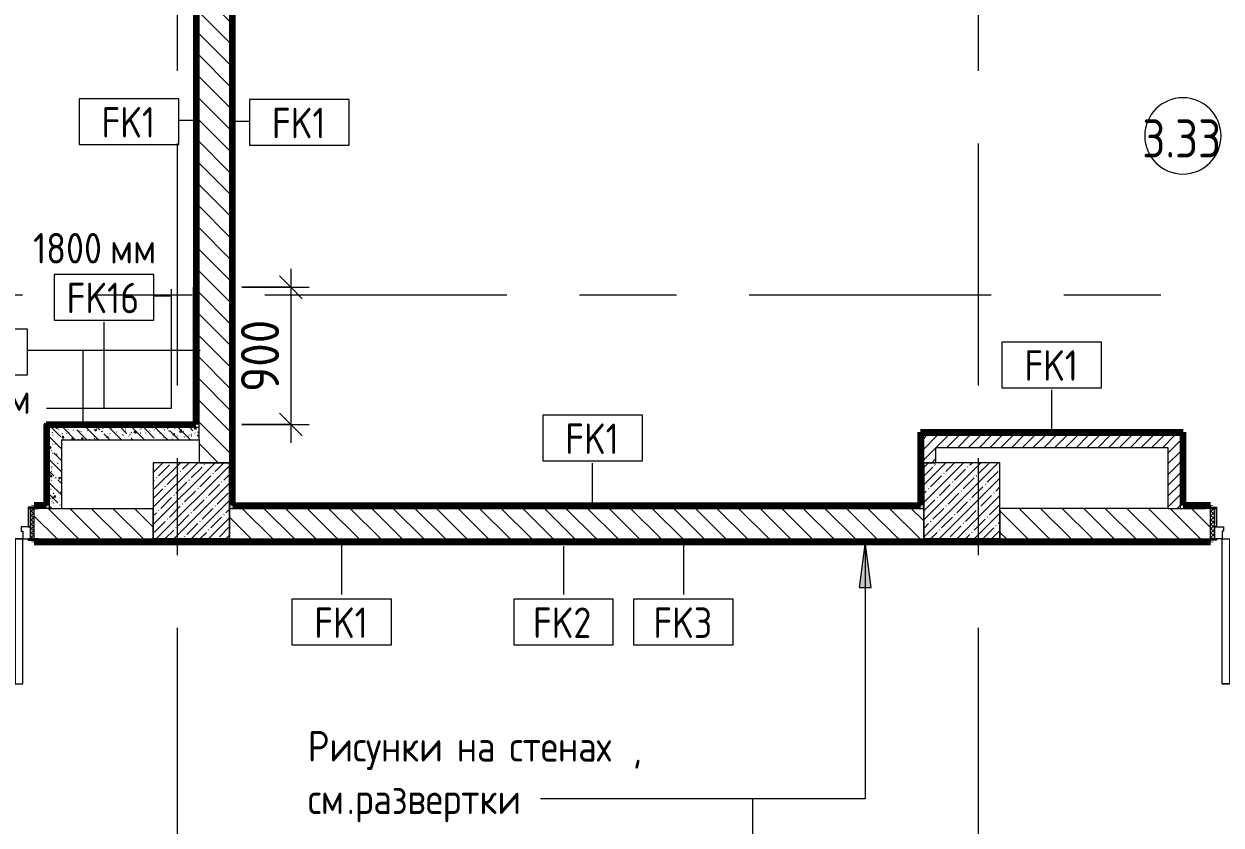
# Model space of a CAD drawing. Header units: millimetres. Extents: x 81469 to 279813, y -8553 to 29000.
# Drawn here: x 109703 to 117549, y 11524 to 16776 of the extents above; entities that cross this region are included whole.
import ezdxf

# ---------------------------------------------------------------- set-up
doc = ezdxf.new("R2010")
doc.units = ezdxf.units.MM
doc.linetypes.add('Осевая', pattern=[3175, 635, -476.25, 1587.5, -476.25])
for name, color, linetype, lineweight in [('A-ANNO-DIMS', 7, 'Continuous', 9), ('A-ANNO-DIMS-100', 7, 'Continuous', 9), ('A-AREA-IDEN', 7, 'Continuous', 9), ('A-DETL-2', 7, 'Continuous', 13), ('A-DOOR', 7, 'Continuous', 9), ('A-DOOR-1', 7, 'Continuous', 13), ('A-DOOR-FRAM', 7, 'Continuous', 13), ('A-DOOR-FRAM-1', 7, 'Continuous', 9), ('A-WALL', 7, 'Continuous', 9), ('A-WALL-IDEN', 7, 'Continuous', 9), ('I-WALL', 7, 'Continuous', 9), ('S-COLS', 7, 'Continuous', 9), ('Оси-2', 7, 'Осевая', 9)]:
    doc.layers.add(name, color=color, linetype=linetype, lineweight=lineweight)
for name, color, linetype, lineweight, true_color in [('A-WALL-2', 7, 'Continuous', 9, 0xff80c0), ('G-ANNO-TEXT-1', 7, 'Continuous', 9, 0x3c3c3c), ('I-WALL-15', 7, 'Continuous', 35, 0x008000), ('I-WALL-16', 7, 'Continuous', 50, 0xe1dc04), ('I-WALL-17', 7, 'Continuous', 80, 0xe1dc04), ('I-WALL-19', 1, 'Continuous', 53, 0xff0000), ('I-WALL-3', 1, 'Continuous', 9, 0xff0000), ('I-WALL-4', 7, 'Continuous', 9, 0xc0c0c0), ('I-WALL-8', 7, 'Continuous', 80, 0xff80c0), ('I-WALL-9', 7, 'Continuous', 53, 0xff80c0)]:
    doc.layers.add(name, color=color, linetype=linetype, lineweight=lineweight, true_color=true_color)
doc.styles.add('GOST Common', font='GOST_Common.ttf', dxfattribs={"width": 0.9, "height": 250})
doc.styles.add('GOST Common_1', font='GOST_Common.ttf', dxfattribs={"width": 0.9, "height": 200})
doc.styles.add('ISOCPEUR', font='isocpeur.ttf', dxfattribs={"width": 0.9, "height": 250})
doc.dimstyles.new('ISO-2_5_0_9К_БОЛЬШОЙ', dxfattribs={"dimscale": 304.8, "dimtxt": 248.995294, "dimasz": 0.492126, "dimexe": 0.393701, "dimexo": 0.984252, "dimgap": 0, "dimtad": 1, "dimdec": 0, "dimrnd": 10, "dimzin": 0, "dimdsep": 46, "dimtxsty": 'ISOCPEUR', "dimblk1": 'OBLIQUE', "dimblk2": 'OBLIQUE', "dimsah": 1, "dimcen": 0.09, "dimdle": 0.393701, "dimazin": 0, "dimtfac": 1, "dimtdec": 4, "dimtix": 1, "dimtmove": 0, "dimatfit": 3, "dimfxl": 1, "dimtvp": 1, "dimtolj": 1, "dimtzin": 0, "dimarcsym": 2})
pattern_1 = [(135, (0, 0), (-70.71068, -70.71068), [])]
pattern_2 = [(45, (0, 0), (-57.024626, 57.024626), []), (45, (57.025, 0), (-57.024626, 57.024626), [100.806, -20.161, 3.353, -16.808])]
pattern_3 = [(135, (0, 0), (-75.43415, -75.43415), [106.68, -17.78, 3.556, -17.78]), (135, (0, 75.39), (-75.43415, -75.43415), []), (50, (0, 0), (127.52922, -11.15758), [13.335, -146.685]), (355, (0, 0), (-24.66966, 133.74002), [10.668, -117.348]), (100.451, (10.63, -0.93), (102.85973, 122.58178), [11.333, -124.663]), (46.184, (0, 35.56), (189.75516, -29.43036), [20.002, -220.027]), (96.636, (15.81, 33.1), (166.1822, 173.1996), [17, -186.995]), (351.184, (0, 35.56), (166.18393, 173.19757), [16.002, -176.022]), (21, (17.78, 26.67), (106.130265, -71.58603), [13.335, -146.685]), (326, (17.78, 26.67), (43.26188, 128.93175), [10.668, -117.348]), (71.451, (26.62, 20.7), (149.39198, 57.34505), [11.333, -124.663]), (37.5, (0, 0), (2.162228, 59.188357), [3.353, -112.573, 3.353, -115.773, -117.793]), (37.5, (0, 0), (2.162228, 59.188357), [-235.052, 3.353, -114.44]), (7.5, (0, 0), (46.773857, 70.126152), [3.353, -64.567, 3.353, -109.906, -44.894]), (7.5, (0, 0), (46.773857, 70.126152), [-181.178, 3.353, -41.542]), (327.5, (-39.65, 0), (94.913671, -4.010093), [3.353, -41.097, 3.353, -135.331, -184.023]), (327.5, (-39.65, 0), (94.913671, -4.010093), [-183.134, 3.353, -180.67]), (317.5, (-57.43, 0), (103.69057, 17.79882), [3.353, -54.432, 3.353, -88.748, -130.683]), (317.5, (-57.43, 0), (103.69057, 17.79882), [-149.885, 3.353, -127.33])]
pattern_4 = [(45, (0, 0), (-35.35534, 35.35534), [])]
pattern_5 = [(0, (0, 0), (121.92, 30.48), [10.058, -81.382, 10.058, -81.382, -487.68]), (0, (0, 0), (121.92, 30.48), [-182.88, 10.058, -172.822, 10.058, -81.382, -213.36]), (0, (0, 0), (121.92, 30.48), [-457.2, 10.058, -50.902, 10.058, -142.342]), (120, (45.72, 15.24), (-87.356454, 90.345817), [10.058, -81.382, 10.058, -81.382, -487.68]), (120, (45.72, 15.24), (-87.356454, 90.345817), [-182.88, 10.058, -172.822, 10.058, -81.382, -213.36]), (120, (45.72, 15.24), (-87.356454, 90.345817), [-457.2, 10.058, -50.902, 10.058, -142.342]), (240, (60.96, 76.2), (-34.563546, -120.825817), [10.058, -81.382, 10.058, -81.382, -487.68]), (240, (60.96, 76.2), (-34.563546, -120.825817), [-182.88, 10.058, -172.822, 10.058, -81.382, -213.36]), (240, (60.96, 76.2), (-34.563546, -120.825817), [-457.2, 10.058, -50.902, 10.058, -142.342])]

# ---------------------------------------------------------------- blocks, each defined once
blk = doc.blocks.new('110_Дверь_СКБ_2Ст - Д-6_л__ ДОО_Дв_1450x2100h_Дверь из раздевальной в коридор-32357677-План отделки стен 3 этажа в осях 23-33')
at = {"layer": 'A-DOOR'}
h = blk.add_hatch(dxfattribs=at)
h.set_pattern_fill('FP_18', color=256, style=0, pattern_type=2)
h.set_pattern_definition([(135, (1576.41, 164.685), (-14.14214, -14.14214), []), (225, (1576.41, 164.685), (14.14214, -14.14214), [])])
h.paths.add_polyline_path([(737.5, 100), (712.5, 100), (712.5, -100), (737.5, -100), (737.5, 95.2)])
at = {"layer": 'A-DOOR-FRAM-1'}
h = blk.add_hatch(dxfattribs=at)
h.set_pattern_fill('FP_19', color=256, style=0, pattern_type=2)
h.set_pattern_definition([(45, (-546.384, 164.685), (-14.1421, 14.1421), []), (135, (-546.384, 164.685), (-14.1421, -14.1421), [])])
h.paths.add_polyline_path([(-712.5, 100), (-712.5, -100), (-687.5, -100), (-687.5, 100)])
at = {"layer": 'A-DOOR'}
for centre, radius, start, end in [((-637.5, 100), 950, 0, 90), ((662.5, 100), 350, 90, 180)]:
    blk.add_arc(centre, radius, start, end, dxfattribs=at)
at = {"layer": 'A-DOOR-1'}
for p, q in [((-637.5, 1050), (-637.5, 100)), ((-587.5, 1050), (-637.5, 1050)), ((-587.5, 100), (-587.5, 1050)), ((662.5, 450), (612.5, 450)), ((612.5, 450), (612.5, 100)), ((662.5, 100), (662.5, 450)), ((-637.5, 100), (-587.5, 100)), ((612.5, 100), (662.5, 100))]:
    blk.add_line(p, q, dxfattribs=at)
at = {"layer": 'A-DOOR-FRAM'}
for p, q in [((-672.5, 108), (-742.5, 108)), ((-742.5, 108), (-742.5, 100)), ((-742.5, 100), (-672.5, 100)), ((-687.5, 100), (-712.5, 100)), ((-712.5, 100), (-712.5, -100)), ((-637.5, 100), (-687.5, 100)), ((-687.5, 100), (-687.5, 20)), ((-687.5, -100), (-687.5, 100)), ((-672.5, 100), (-672.5, 108)), ((-637.5, 50), (-637.5, 100)), ((662.5, 100), (662.5, 50)), ((712.5, 100), (662.5, 100)), ((767.5, 108), (697.5, 108)), ((697.5, 108), (697.5, 100)), ((697.5, 100), (767.5, 100)), ((712.5, 20), (712.5, 100)), ((737.5, 100), (712.5, 100)), ((712.5, 100), (712.5, -100)), ((737.5, -100), (737.5, 100)), ((767.5, 100), (767.5, 108)), ((-687.5, 20), (-627.5, 20)), ((-672.5, 20), (-687.5, 20)), ((-687.5, 20), (-687.5, -100)), ((-672.5, -100), (-672.5, 20)), ((-627.5, 50), (-637.5, 50)), ((-627.5, 20), (-627.5, 50)), ((662.5, 50), (652.5, 50)), ((652.5, 50), (652.5, 20)), ((652.5, 20), (712.5, 20)), ((712.5, 20), (697.5, 20)), ((697.5, 20), (697.5, -100)), ((712.5, -100), (712.5, 20)), ((-672.5, -100), (-742.5, -100)), ((-742.5, -100), (-742.5, -108)), ((-742.5, -108), (-672.5, -108)), ((-712.5, -100), (-687.5, -100)), ((-687.5, -100), (-672.5, -100)), ((-672.5, -108), (-672.5, -100)), ((697.5, -100), (712.5, -100)), ((767.5, -100), (697.5, -100)), ((697.5, -100), (697.5, -108)), ((697.5, -108), (767.5, -108)), ((712.5, -100), (737.5, -100)), ((767.5, -108), (767.5, -100))]:
    blk.add_line(p, q, dxfattribs=at)
blk = doc.blocks.new('110_Дверь_СКБ_2Ст - Д-6_п__ ДОО_Дв_1450x2100h_Дверь из раздевальной в коридор-32358047-План отделки стен 3 этажа в осях 23-33')
at = {"layer": 'A-DOOR'}
h = blk.add_hatch(dxfattribs=at)
h.set_pattern_fill('FP_40', color=256, style=0, pattern_type=2)
h.set_pattern_definition([(225, (1576.41, -164.685), (-14.14214, 14.14214), []), (135, (1576.41, -164.685), (14.14214, 14.14214), [])])
h.paths.add_polyline_path([(737.5, -100), (737.5, 100), (712.5, 100), (712.5, -100)])
at = {"layer": 'A-DOOR-FRAM-1'}
h = blk.add_hatch(dxfattribs=at)
h.set_pattern_fill('FP_41', color=256, style=0, pattern_type=2)
h.set_pattern_definition([(315, (-546.384, -164.685), (-14.1421, -14.1421), []), (225, (-546.384, -164.685), (-14.1421, 14.1421), [])])
h.paths.add_polyline_path([(-687.5, -100), (-687.5, 100), (-712.5, 100), (-712.5, -100)])
at = {"layer": 'A-DOOR'}
for centre, radius, start, end in [((-637.5, -100), 950, 270, 360), ((662.5, -100), 350, 180, 270)]:
    blk.add_arc(centre, radius, start, end, dxfattribs=at)
at = {"layer": 'A-DOOR-1'}
for p, q in [((-637.5, -100), (-587.5, -100)), ((-637.5, -1050), (-637.5, -100)), ((-587.5, -100), (-587.5, -1050)), ((612.5, -100), (662.5, -100)), ((612.5, -450), (612.5, -100)), ((662.5, -100), (662.5, -450)), ((662.5, -450), (612.5, -450)), ((-587.5, -1050), (-637.5, -1050))]:
    blk.add_line(p, q, dxfattribs=at)
at = {"layer": 'A-DOOR-FRAM'}
for p, q in [((-742.5, 108), (-672.5, 108)), ((-742.5, 100), (-742.5, 108)), ((-672.5, 100), (-742.5, 100)), ((-712.5, 100), (-687.5, 100)), ((-712.5, -100), (-712.5, 100)), ((-687.5, 100), (-687.5, -100)), ((-687.5, 100), (-672.5, 100)), ((-687.5, -20), (-687.5, 100)), ((-672.5, 108), (-672.5, 100)), ((-672.5, 100), (-672.5, -20)), ((697.5, 100), (697.5, 108)), ((697.5, 108), (767.5, 108)), ((697.5, -20), (697.5, 100)), ((697.5, 100), (712.5, 100)), ((767.5, 100), (697.5, 100)), ((712.5, -100), (712.5, 100)), ((712.5, 100), (737.5, 100)), ((712.5, 100), (712.5, -20)), ((737.5, 100), (737.5, -100)), ((767.5, 108), (767.5, 100)), ((-687.5, -20), (-627.5, -20)), ((-687.5, -100), (-687.5, -20)), ((-672.5, -20), (-687.5, -20)), ((-637.5, -50), (-637.5, -100)), ((-627.5, -50), (-637.5, -50)), ((-627.5, -20), (-627.5, -50)), ((652.5, -20), (712.5, -20)), ((652.5, -50), (652.5, -20)), ((662.5, -50), (652.5, -50)), ((662.5, -100), (662.5, -50)), ((712.5, -20), (697.5, -20)), ((712.5, -20), (712.5, -100)), ((-742.5, -100), (-672.5, -100)), ((-742.5, -108), (-742.5, -100)), ((-672.5, -108), (-742.5, -108)), ((-687.5, -100), (-712.5, -100)), ((-637.5, -100), (-687.5, -100)), ((-672.5, -100), (-672.5, -108)), ((712.5, -100), (662.5, -100)), ((697.5, -108), (697.5, -100)), ((697.5, -100), (767.5, -100)), ((767.5, -108), (697.5, -108)), ((737.5, -100), (712.5, -100)), ((767.5, -100), (767.5, -108))]:
    blk.add_line(p, q, dxfattribs=at)
blk = doc.blocks.new('Марка_Помещения - Номер-25198446-План отделки стен 3 этажа в осях 23-33')
at = {"layer": 'A-AREA-IDEN'}
for start, end in [(360, 180), (180, 360)]:
    blk.add_arc((0, 0), 2.5, start, end, dxfattribs=at)
blk = doc.blocks.new('М_стена_0001 - Типоразмер_без рамки-25382661-План отделки стен 3 этажа в осях 23-33')
at = {"layer": 'A-WALL-IDEN'}
for p, q in [((3.258, 1.523), (-3.273, 1.523)), ((-3.273, 1.523), (-3.273, -1.477)), ((3.258, -1.477), (3.258, 1.523)), ((-3.273, -1.477), (3.258, -1.477))]:
    blk.add_line(p, q, dxfattribs=at)
blk = doc.blocks.new('DIMBLOCK29-План отделки стен 3 этажа в осях 23-33')
at = {"layer": 'A-ANNO-DIMS-100'}
for p, q in [((111451.6, 15170), (111451.6, 14030)), ((111130, 15050), (111571.6, 15050)), ((111451.6, 15050), (111130, 15050)), ((111130, 14150), (111571.6, 14150)), ((111451.6, 14150), (111130, 14150))]:
    blk.add_line(p, q, dxfattribs=at)
at = {"layer": 'A-ANNO-DIMS-100', "lineweight": 20}
for p, q in [((111451.6, 15050), (111376.6, 15125)), ((111451.6, 15050), (111526.6, 14975)), ((111451.6, 14150), (111376.6, 14225)), ((111451.6, 14150), (111526.6, 14075))]:
    blk.add_line(p, q, dxfattribs=at)
at = {"layer": 'A-ANNO-DIMS-100', "color": 0, "insert": (111125, 14363), "char_height": 250, "width": 568.858, "attachment_point": 1, "rotation": 90, "line_spacing_factor": 1.149209, "style": 'ISOCPEUR'}
blk.add_mtext('900', dxfattribs=at)
blk = doc.blocks.new('_Oblique')
at = {"color": 0, "linetype": 'ByBlock', "lineweight": -2}
blk.add_line((-0.5, -0.5), (0.5, 0.5), dxfattribs=at)

msp = doc.modelspace()

# ---------------------------------------------------------------- hatches: boundary and pattern name
at = {"layer": 'G-ANNO-TEXT-1'}
msp.add_hatch(color=256, dxfattribs=at).paths.add_polyline_path([(115215.6, 13381), (115176.1, 13081), (115255.1, 13081)])
at = {"layer": 'I-WALL'}
h = msp.add_hatch(dxfattribs=at)
h.set_pattern_fill('FP_35', color=256, style=0, pattern_type=2)
h.set_pattern_definition(pattern_5)
h.paths.add_polyline_path([(111050, 13600), (111070, 13600), (111070, 21150), (111050, 21150), (111050, 17514.3)])
h = msp.add_hatch(dxfattribs=at)
h.set_pattern_fill('FP_35', color=256, style=0, pattern_type=2)
h.set_pattern_definition(pattern_5)
h.paths.add_polyline_path([(110830, 14150), (110850, 14150), (110850, 20900), (110830, 20900), (110830, 14151)])
h = msp.add_hatch(dxfattribs=at)
h.set_pattern_fill('FP_4', color=256, style=0, pattern_type=2)
h.set_pattern_definition(pattern_1)
h.paths.add_polyline_path([(110850, 13900), (111050, 13900), (111049, 20900), (110850, 20900), (110850, 14050)])
h = msp.add_hatch(dxfattribs=at)
h.set_pattern_fill('FP_35', color=256, style=0, pattern_type=2)
h.set_pattern_definition(pattern_5)
h.paths.add_polyline_path([(109870, 13620), (109870, 14150), (109850, 14150), (109850, 13620)])
h = msp.add_hatch(dxfattribs=at)
h.set_pattern_fill('FP_35', color=256, style=0, pattern_type=2)
h.set_pattern_definition(pattern_5)
h.paths.add_polyline_path([(110850, 14130), (110850, 14150), (109870, 14150), (109870, 14130), (110331.6, 14130)])
h = msp.add_hatch(dxfattribs=at)
h.set_pattern_fill('FP_22', color=256, style=0, pattern_type=2)
h.set_pattern_definition(pattern_3)
h.paths.add_polyline_path([(109950, 13600), (109950, 14130), (109870, 14130), (109870, 13600)])
h = msp.add_hatch(dxfattribs=at)
h.set_pattern_fill('FP_22', color=256, style=0, pattern_type=2)
h.set_pattern_definition(pattern_3)
h.paths.add_polyline_path([(110331.6, 14050), (110850, 14050), (110850, 14130), (109950, 14130), (109950, 14050)])
h = msp.add_hatch(dxfattribs=at)
h.set_pattern_fill('FP_35', color=256, style=0, pattern_type=2)
h.set_pattern_definition(pattern_5)
h.paths.add_polyline_path([(115600, 13620), (115600, 14100), (115580, 14100), (115580, 13620)])
h = msp.add_hatch(dxfattribs=at)
h.set_pattern_fill('FP_35', color=256, style=0, pattern_type=2)
h.set_pattern_definition(pattern_5)
h.paths.add_polyline_path([(117300.4, 14080), (117300.4, 14100), (115600, 14100), (115600, 14080), (117280.4, 14080)])
h = msp.add_hatch(dxfattribs=at)
h.set_pattern_fill('FP_5', color=256, style=0, pattern_type=2)
h.set_pattern_definition(pattern_4)
h.paths.add_polyline_path([(115680, 13900), (115680, 14080), (115600, 14080), (115600, 13900)])
h = msp.add_hatch(dxfattribs=at)
h.set_pattern_fill('FP_5', color=256, style=0, pattern_type=2)
h.set_pattern_definition(pattern_4)
h.paths.add_polyline_path([(117280.4, 14000), (117280.4, 14080), (115680, 14080), (115680, 14000), (117200.4, 14000)])
h = msp.add_hatch(dxfattribs=at)
h.set_pattern_fill('FP_35', color=256, style=0, pattern_type=2)
h.set_pattern_definition(pattern_5)
h.paths.add_polyline_path([(117300.4, 13600), (117300.4, 14080), (117280.4, 14080), (117280.4, 13600)])
h = msp.add_hatch(dxfattribs=at)
h.set_pattern_fill('FP_5', color=256, style=0, pattern_type=2)
h.set_pattern_definition(pattern_4)
h.paths.add_polyline_path([(117200.4, 13600), (117280.4, 13600), (117280.4, 14000), (117200.4, 14000)])
h = msp.add_hatch(dxfattribs=at)
h.set_pattern_fill('FP_4', color=256, style=0, pattern_type=2)
h.set_pattern_definition(pattern_1)
h.paths.add_polyline_path([(118960.4, 13400), (120930, 13400), (120930, 13600), (118930.4, 13600), (118930.4, 13400), (118940.7, 13400)])
h.paths.add_polyline_path([(117480.4, 13400), (117480.4, 13600), (116100, 13600), (116100, 13400), (117450.4, 13400)])
h.paths.add_polyline_path([(108290, 13400), (108320, 13400), (108320, 13600), (103000, 13600), (103000, 13400), (107461.9, 13400)])
h.paths.add_polyline_path([(109800, 13400), (110550, 13400), (110550, 13600), (109770, 13600), (109770, 13400)])
h.paths.add_polyline_path([(111050, 13400), (115600, 13400), (115600, 13600), (111050, 13600), (111050, 13404.8)])
h.paths.add_polyline_path([(101100, 13400), (101550, 13400), (101550, 13600), (101100, 13600), (101100, 13404.8)])
h = msp.add_hatch(dxfattribs=at)
h.set_pattern_fill('FP_35', color=256, style=0, pattern_type=2)
h.set_pattern_definition(pattern_5)
h.paths.add_polyline_path([(106070, 13600), (108290, 13600.3), (108290, 13608), (108320, 13608), (108320, 13620), (106070, 13620)])
h.paths.add_polyline_path([(109870, 13600), (109870, 13620), (109770, 13620), (109770, 13608), (109800, 13607.5), (109800, 13600)])
h = msp.add_hatch(dxfattribs=at)
h.set_pattern_fill('FP_35', color=256, style=0, pattern_type=2)
h.set_pattern_definition(pattern_5)
h.paths.add_polyline_path([(113201.3, 13600), (115600, 13600), (115600, 13620), (111070, 13620), (111070, 13600)])
h = msp.add_hatch(dxfattribs=at)
h.set_pattern_fill('FP_35', color=256, style=0, pattern_type=2)
h.set_pattern_definition(pattern_5)
h.paths.add_polyline_path([(120930, 13600), (120930, 13620), (118930.4, 13620), (118930.4, 13608), (118960.4, 13608), (118960.4, 13600)])
h.paths.add_polyline_path([(117300.4, 13600), (117450.4, 13600), (117450.4, 13608), (117480.4, 13608), (117480.4, 13620), (117300.4, 13620)])
h = msp.add_hatch(dxfattribs=at)
h.set_pattern_fill('FP_35', color=256, style=0, pattern_type=2)
h.set_pattern_definition(pattern_5)
h.paths.add_polyline_path([(108320, 13380), (108320, 13392), (108290, 13392), (108290, 13400), (103030, 13400), (103030, 13392), (103000, 13392), (103000, 13380), (108290, 13380)])
h.paths.add_polyline_path([(120360, 13380), (120360, 13400), (118960.4, 13399.6), (118960.4, 13392), (118930.4, 13392), (118930.4, 13380), (120359, 13380)])
h.paths.add_polyline_path([(109770, 13380), (117480.4, 13380), (117480.4, 13392), (117450.4, 13392), (117450.4, 13400), (109800, 13400), (109800, 13392), (109770, 13392)])
h.paths.add_polyline_path([(100630, 13380), (101550, 13380), (101550, 13392), (101520, 13392), (101520, 13400), (100630, 13400), (100630, 13392), (100600, 13392), (100600, 13380)])
h.paths.add_polyline_path([(98852.9, 13380), (99650, 13380), (99650, 13392), (99620, 13392), (99620, 13400), (98700, 13400), (98700, 13380), (98720, 13380)])
at = {"layer": 'I-WALL-3'}
for points in [[(110830, 14150), (110830, 15050), (110822, 15050), (110822, 14150)], [(110830, 14150), (110829, 14158), (109850, 14158), (109850, 14150), (110331.6, 14150)]]:
    msp.add_hatch(color=256, dxfattribs=at).paths.add_polyline_path(points)
at = {"layer": 'S-COLS'}
h = msp.add_hatch(dxfattribs=at)
h.set_pattern_fill('FP_1', color=256, style=0, pattern_type=2)
h.set_pattern_definition(pattern_2)
h.paths.add_polyline_path([(110550, 13400), (111050, 13400), (111050, 13900), (110550, 13900), (110550, 13404.8)])
h = msp.add_hatch(dxfattribs=at)
h.set_pattern_fill('FP_1', color=256, style=0, pattern_type=2)
h.set_pattern_definition(pattern_2)
h.paths.add_polyline_path([(115600, 13400), (116100, 13400), (116100, 13900), (115600, 13900), (115600, 13404.8)])

# ---------------------------------------------------------------- linework, layer by layer
at = {"layer": 'A-DETL-2'}
for p, q in [((110670, 14258), (110670, 15038)), ((109850, 14258), (110670, 14258))]:
    msp.add_line(p, q, dxfattribs=at)
at = {"layer": 'A-WALL'}
for p, q in [((111070, 13620), (111070, 21130)), ((110850, 14050), (110850, 20900)), ((110830, 14150), (109870, 14150)), ((109870, 13600), (109870, 14130)), ((110830, 14151), (110830, 14150)), ((109850, 13620), (109770, 13620)), ((109870, 13600), (109800, 13600)), ((109850, 13621), (109850, 13620)), ((111050, 13600), (115600, 13600)), ((111071, 13620), (111070, 13620)), ((117200.4, 13600), (117450.4, 13600)), ((109800, 13400), (110550, 13400)), ((111050, 13400), (115600, 13400)), ((116100, 13400), (117450.4, 13400))]:
    msp.add_line(p, q, dxfattribs=at)
at = {"layer": 'A-WALL-2'}
for p, q in [((111070, 21129), (111070, 13620)), ((110830, 14151), (110830, 20880)), ((109850, 13621), (109850, 14150)), ((111071, 13620), (115580, 13620)), ((115580, 13620), (115580, 13621)), ((117300.4, 13620), (117301.4, 13620))]:
    msp.add_line(p, q, dxfattribs=at)
at = {"layer": 'A-WALL-IDEN'}
for p, q in [((110829.5, 16143.8), (110717, 16143.8)), ((111070.5, 16139), (111181.4, 16139)), ((110668.8, 14992.1), (110553.9, 14992.1)), ((110227.3, 14256.3), (110227.3, 14820.1)), ((110090.8, 14634.5), (109725, 14634.5)), ((110857.9, 14634.5), (109725, 14634.5)), ((110090.8, 14150.5), (110090.8, 14634.5)), ((116439.7, 14100.5), (116439.7, 14377.2)), ((113430.1, 13620.5), (113430.1, 13897.2)), ((111784.9, 13379.5), (111784.9, 13035.2)), ((113239, 13352.8), (113239, 13035.2)), ((114025.3, 13376.2), (114025.3, 13035.2))]:
    msp.add_line(p, q, dxfattribs=at)
at = {"layer": 'G-ANNO-TEXT-1'}
for p, q in [((115215.6, 13381), (115176.1, 13081)), ((115255.1, 13081), (115215.6, 13381)), ((115215.6, 13381), (115215.6, 11696.5)), ((115176.1, 13081), (115255.1, 13081)), ((114208.9, 11696.5), (113087.4, 11696.5)), ((114481.1, 11696.5), (114208.9, 11696.5)), ((115215.6, 11696.5), (114208.9, 11696.5)), ((114481.1, 10660.4), (114481.1, 11696.5))]:
    msp.add_line(p, q, dxfattribs=at)
at = {"layer": 'I-WALL-15'}
for p, q in [((112665.6, 13379), (112665.6, 13378)), ((112665.6, 13378), (113030.7, 13378)), ((113865.6, 13378), (113865.6, 13379)), ((114133.6, 13379), (114133.6, 13378)), ((114677.1, 13378), (115333.6, 13378)), ((115333.6, 13378), (115333.6, 13379))]:
    msp.add_line(p, q, dxfattribs=at)
at = {"layer": 'I-WALL-16'}
for p, q in [((113024.3, 13379), (113024.3, 13378)), ((113073.3, 13378), (113073.3, 13379)), ((113807.9, 13378), (113807.9, 13379)), ((114133.8, 13378), (114133.8, 13379)), ((114560.2, 13378), (114677.1, 13378)), ((114677.1, 13378), (114677.1, 13379))]:
    msp.add_line(p, q, dxfattribs=at)
at = {"layer": 'I-WALL-17'}
for p, q in [((113030.7, 13379), (113030.7, 13378)), ((113030.7, 13378), (114560.2, 13378)), ((114560.2, 13378), (114560.2, 13379))]:
    msp.add_line(p, q, dxfattribs=at)
at = {"layer": 'I-WALL-19'}
for p, q in [((110822, 14150), (110822, 15050)), ((110822, 15050), (110830, 15050)), ((109849, 14158), (110829, 14158)), ((109850, 14151), (109850, 14150))]:
    msp.add_line(p, q, dxfattribs=at)
at = {"layer": 'I-WALL-4'}
for p, q in [((111050, 20900), (111050, 13400)), ((110850, 14130), (109870, 14130)), ((109950, 13600), (109950, 14050)), ((109950, 14050), (110850, 14050)), ((110850, 14050), (110850, 13900)), ((115600, 13400), (115600, 14080)), ((115600, 14080), (117280.4, 14080)), ((117280.4, 14080), (117280.4, 13600)), ((115680, 13900), (115680, 14000)), ((115680, 14000), (117200.4, 14000)), ((117200.4, 14000), (117200.4, 13600)), ((110850, 13900), (111050, 13900)), ((115600, 13900), (115680, 13900)), ((109770, 13620), (109770, 13608)), ((109870, 13600), (110550, 13600)), ((110550, 13400), (110550, 13600)), ((117200.4, 13600), (116100, 13600)), ((116100, 13600), (116100, 13400)), ((117480.4, 13608), (117480.4, 13620)), ((109770, 13392), (109770, 13380)), ((111050, 13400), (110550, 13400)), ((116100, 13400), (115600, 13400)), ((117480.4, 13380), (117480.4, 13392))]:
    msp.add_line(p, q, dxfattribs=at)
at = {"layer": 'I-WALL-8'}
for p, q in [((111071, 13621), (111071, 21129)), ((110829, 20879), (110829, 14151)), ((109849, 14151), (109849, 13621)), ((110829, 14151), (109849, 14151)), ((109850, 14150), (109870, 14150)), ((115579, 14101), (115579, 13621)), ((117301.4, 14101), (115579, 14101)), ((115580, 13621), (115580, 14100)), ((115580, 14100), (117300.4, 14100)), ((117300.4, 14100), (117300.4, 13620)), ((117301.4, 13621), (117301.4, 14101)), ((109849, 13621), (109770, 13621)), ((109770, 13621), (109770, 13620)), ((111071, 13621), (115580, 13621)), ((117480.4, 13621), (117301.4, 13621)), ((117301.4, 13620), (117480.4, 13620)), ((117480.4, 13620), (117480.4, 13621)), ((117480.4, 13380), (109770, 13380)), ((109770, 13380), (109770, 13379)), ((109770, 13379), (117480.4, 13379)), ((117480.4, 13379), (117480.4, 13380))]:
    msp.add_line(p, q, dxfattribs=at)
at = {"layer": 'I-WALL-9'}
msp.add_line((109849, 14151), (109849, 14158), dxfattribs=at)
at = {"layer": 'S-COLS'}
for p, q in [((110850, 13900), (110550, 13900)), ((110550, 13900), (110550, 13600)), ((111050, 13900), (110850, 13900)), ((111050, 13600), (111050, 13900)), ((116100, 13900), (115600, 13900)), ((115600, 13900), (115600, 13600)), ((116100, 13600), (116100, 13900)), ((110550, 13600), (110550, 13400)), ((111050, 13400), (111050, 13600)), ((115600, 13600), (115600, 13400)), ((116100, 13400), (116100, 13600)), ((110550, 13400), (111050, 13400)), ((115600, 13400), (116100, 13400))]:
    msp.add_line(p, q, dxfattribs=at)
at = {"layer": 'Оси-2'}
for p, q in [((110710, 593.7), (110710, 19528.3)), ((115960, 593.7), (115960, 19415.1)), ((84769.4, 15000), (121910, 15000)), ((84769.4, 13400), (121910, 13400))]:
    msp.add_line(p, q, dxfattribs=at)

# ---------------------------------------------------------------- block references
at = {"layer": 'A-AREA-IDEN', "xscale": 99.99999999999993, "yscale": 99.99999999999993, "zscale": 99.99999999999993}
msp.add_blockref('Марка_Помещения - Номер-25198446-План отделки стен 3 этажа в осях 23-33', (117299.1, 16042.3), dxfattribs=at)
at = {"layer": 'A-DOOR', "rotation": 180}
msp.add_blockref('110_Дверь_СКБ_2Ст - Д-6_л__ ДОО_Дв_1450x2100h_Дверь из раздевальной в коридор-32357677-План отделки стен 3 этажа в осях 23-33', (109057.5, 13500), dxfattribs=at)
at = {"layer": 'A-DOOR'}
msp.add_blockref('110_Дверь_СКБ_2Ст - Д-6_п__ ДОО_Дв_1450x2100h_Дверь из раздевальной в коридор-32358047-План отделки стен 3 этажа в осях 23-33', (118192.9, 13500), dxfattribs=at)
at = {"layer": 'A-WALL-IDEN', "xscale": 99.99999999999993, "yscale": 99.99999999999993, "zscale": 99.99999999999993}
for p in [(110391.2, 16133.3), (111508.8, 16128.6), (110228.1, 14981.7), (109399.2, 14624), (116440.5, 14538.8), (113430.9, 14058.8), (111785.7, 12852.7), (113239.8, 12852.7), (114026, 12852.7)]:
    msp.add_blockref('М_стена_0001 - Типоразмер_без рамки-25382661-План отделки стен 3 этажа в осях 23-33', p, dxfattribs=at)

# ---------------------------------------------------------------- texts
at = {"layer": 'A-AREA-IDEN', "insert": (117033.4, 16150.8), "char_height": 250, "width": 663.797, "attachment_point": 1, "style": 'GOST Common'}
msp.add_mtext('3.33', dxfattribs=at)
at = {"layer": 'A-WALL-IDEN', "char_height": 200, "attachment_point": 1, "style": 'GOST Common_1'}
for s, insert, width in [('FK1', (110211, 16231.3), 447.342), ('FK1', (111328.5, 16226.6), 447.342), ('FK16', (109982.6, 15079.7), 606.076), ('FK1', (116260.2, 14636.8), 447.342), ('FK1', (113250.6, 14156.8), 447.342), ('FK1', (111605.4, 12950.7), 447.342), ('FK2', (113038.9, 12950.7), 497.848), ('FK3', (113828.3, 12950.7), 490.633)]:
    msp.add_mtext(s, dxfattribs=dict(at, insert=insert, width=width))
at = {"layer": 'G-ANNO-TEXT-1', "char_height": 200, "attachment_point": 1, "style": 'GOST Common_1'}
for s, insert, width in [(' 1800 ', (109653.5, 15405.7), 743.164), ('мм', (110266.7, 15405.7), 360.759), ('мм', (109444.6, 14419.8), 360.759), ('Рисунки', (111563.4, 12140.5), 1103.924), ('\\fGOST Common|b0|i0|c204|p34|;\\W.9; ', (112474.2, 12140.5), 79.367), ('\\fGOST Common|b0|i0|c204|p34|;\\W.9; ', (112819.5, 12140.5), 79.367), ('на', (112539.7, 12140.5), 339.114), ('стенах', (112885, 12140.5), 981.266), (', ', (113694.6, 12140.5), 158.734), ('см', (111563.4, 11796.5), 310.253), ('развертки', (111873, 11796.5), 1471.898), ('\\fGOST Common|b0|i0|c204|p34|;\\W.9;.', (111819.4, 11796.5), 64.937)]:
    msp.add_mtext(s, dxfattribs=dict(at, insert=insert, width=width))

# ---------------------------------------------------------------- dimensions: what is measured, and where the dimension line sits
at = {"layer": 'A-ANNO-DIMS'}
dim = msp.add_linear_dim(base=(111451.6, 14150), p1=(110830, 15050), p2=(110830, 14150), angle=90, dimstyle='ISO-2_5_0_9К_БОЛЬШОЙ', override={"dimpost": '<>', "dimfxl": 900}, dxfattribs=at)
dim.commit()
dim.dimension.update_dxf_attribs({"geometry": 'DIMBLOCK29-План отделки стен 3 этажа в осях 23-33', "text_midpoint": (111326.6, 14600)})

doc.saveas('drawing.dxf')
